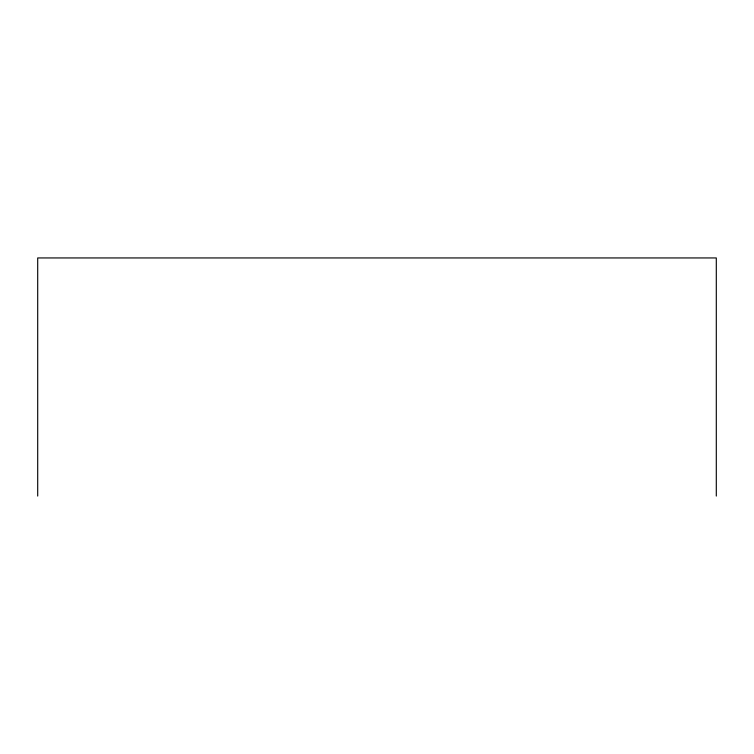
<?xml version="1.0" encoding="UTF-8"?>
<svg xmlns="http://www.w3.org/2000/svg" width="754" height="754" viewBox="0 0 754 754"><rect width="100%" height="100%" fill="white"/><g stroke="black" fill="none" stroke-linecap="round" stroke-linejoin="round"><path stroke-width="1.13" d="M716.3 496.057L716.3 257.943L37.7 257.943L37.7 496.057"/></g></svg>
